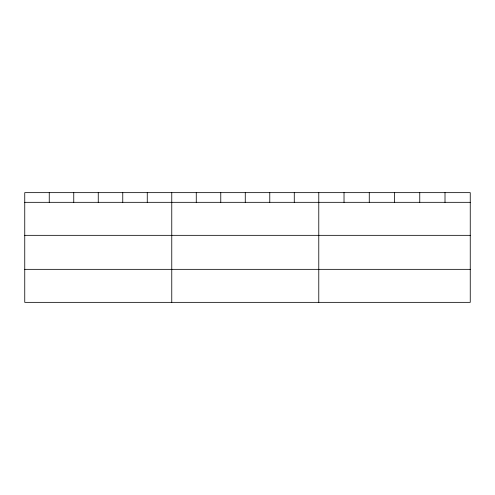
<?xml version="1.0" encoding="UTF-8"?>
<svg xmlns="http://www.w3.org/2000/svg" width="495" height="495" viewBox="0 0 495 495"><rect width="100%" height="100%" fill="white"/><g stroke="black" fill="none" stroke-linecap="round" stroke-linejoin="round"><path stroke-width="0.74" d="M470.25 202.325L470.25 302.352L24.75 302.352L24.75 192.648L470.25 192.648L470.25 202.325L24.75 202.325M24.75 235.335L470.25 235.335M24.75 269.342L470.25 269.342M445.005 192.648L445.005 202.325M419.76 192.648L419.76 202.325M394.515 192.648L394.515 202.325M369.27 192.648L369.27 202.325M344.025 192.648L344.025 202.325M318.78 192.648L318.78 302.352M294.278 192.648L294.278 202.325M269.775 192.648L269.775 202.325M245.273 192.648L245.273 202.325M220.77 192.648L220.77 202.325M196.268 192.648L196.268 202.325M171.765 192.648L171.765 302.352M147.263 192.648L147.263 202.325M122.76 192.648L122.76 202.325M98.258 192.648L98.258 202.325M73.755 192.648L73.755 202.325M49.252 192.648L49.252 202.325"/></g></svg>
